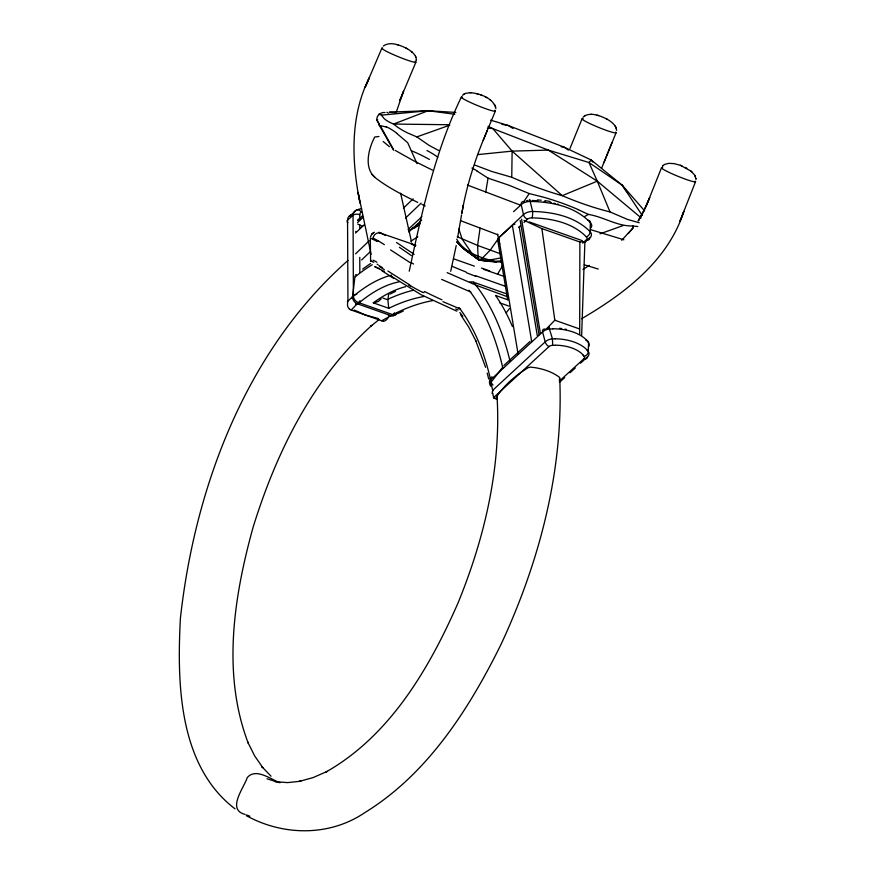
<?xml version="1.0" encoding="UTF-8"?>
<svg xmlns="http://www.w3.org/2000/svg" width="875" height="875" viewBox="0 0 875 875"><rect width="100%" height="100%" fill="white"/><g stroke="black" fill="none" stroke-linecap="round" stroke-linejoin="round"><path stroke-width="1.31" d="M361.714 212.133L361.287 212.275A4.189 2.964 52.7 0 0 359.767 214.747A4.594 2.494 4.9 0 0 353.052 215.327L353.391 295.805A6.005 4.758 51 0 0 358.455 302.542L392.82 314.694A6.005 4.167 63.2 0 0 397.425 312.867M359.756 219.756L359.756 214.747M359.756 228.539L359.756 224.777M579.698 334.217L579.873 241.992L541.877 228.583L523.961 220.325M639.231 222.731L627.572 219.45L610.006 211.925A286.508 146.103 42.2 0 1 562.264 195.694A286.705 159.042 36.9 0 1 511.755 177.253L512.127 151.123L492.8 128.581L488.053 126.328M589.87 237.442L585.069 242.342M581.645 335.475L584.905 241.566L579.873 241.992M492.122 393.466L492.461 391.103M416.38 60.386C416.664 54.797 411.163 51.089 406.93 48.541M416.358 60.539L416.423 59.73M498.378 239.717L498.827 237.727L523.48 214.616A9.155 5.25 -8.4 0 1 532.612 211.455C553.077 211.947 575.181 216.53 590.056 231.612A9.166 5.83 -1.2 0 1 589.848 238A4.594 2.986 48 0 1 586.316 239.881L582.717 243.141M355.02 275.898L352.592 296.898A6.125 2.1 7.9 0 0 352.089 298.353M388.664 294.055L387.953 299.228A266.842 145.852 -68.3 0 1 413.262 290.27M480.069 228.167L477.608 245.448L478.045 255.959L479.172 260.127L502.053 262.205M371.383 261.341L370.595 260.881L370.322 238.044L377.07 241.358M485.636 192.566L488.053 178.15L476.788 170.898M457.614 237.628L461.53 214.922M275.002 781.637L287.602 782.611L300.836 781.189L299.359 781.397L313.13 777.569L327.261 771.378L326.178 771.903C390.272 735.438 429.363 668.27 458.172 602.645C484.761 537.491 501.309 466.889 497.033 396.189C504.722 384.65 516.48 374.664 528.456 367.544A6.923 4.058 -3.9 0 1 530.523 367.128C540.531 368.025 551.523 371.186 559.475 377.333A6.913 4.047 -3.9 0 1 559.748 378.569L559.278 380.122M462.962 207.211L461.77 213.577L463.302 205.439L462.962 207.211C468.027 180.731 476.678 155.105 487.32 130.375L483.23 140.438M456.236 245.525L450.702 271.283M347.736 301.984L347.495 304.412A6.573 6.092 -4.6 0 0 349.453 309.05M396.298 112.044L403.539 91.273L399.733 100.669L415.898 62.147M409.227 271.195C422.034 211.881 434.711 152.152 461.333 97.125M370.486 236.83L371.744 234.194L374.412 232.225M377.792 122.183C374.533 117.556 379.87 111.748 385.033 112.547M661.533 167.738L646.067 206.347L638.181 220.916L642.359 214.014M582.061 118.825L569.964 148.531M601.617 168.197L616.087 132.759M604.078 162.17L611.931 142.789M695.548 181.716L679.798 221.648L683.856 211.367C668.084 260.695 624.531 293.683 581.558 318.73M487.2 130.681L495.37 111.048M381.872 48.169L365.159 87.391L369.239 77.853C349.781 116.55 351.619 161.733 360.008 203.109L358.094 192.391L371.077 254.363M645.903 206.675L649.709 197.575L642.589 213.62L638.498 220.467M381.139 298.867L378.35 301.438L374.128 302.761A11.287 9.822 -27 0 1 373.286 302.827L375.988 300.913A260.761 107.188 -72.7 0 1 405.716 286.661M497.634 274.083L502.436 265.945M378.864 114.166L381.5 115.139L428.148 110.731L455.864 112.427M523.972 201.338L529.222 193.55L541.341 196.645M498.028 239.083L490.208 250.152L482.748 257.72L479.172 260.127L464.22 249.364L456.564 241.861M506.155 312.867L509.502 308.58M503.869 367.577L502.666 367.369L491.083 382.178A6.136 3.522 -12.1 0 0 491.356 386.477M387.964 318.073L387.614 318.5A6.573 4.987 -60 0 1 383.425 321.344M628.403 233.439L633.314 227.588L621.731 240.286M662.43 166.152L664.759 164.336L668.948 163.341L674.056 163.625L680.4 165.287L691.053 171.161L694.63 175.022L696.062 179.287L695.997 178.467M349.486 309.094L349.431 309.061A5.972 4.211 52.5 0 0 351.214 310.012L358.455 302.564A4.78 2.297 -71.5 0 0 360.019 300.683M582.969 117.206C589.488 111.42 599.484 115.533 606.309 118.748M462.459 95.288L465.402 93.373L470.214 92.684M662.616 165.933L663.163 165.364M546.317 328.967L554.837 320.228L541.877 228.583M383.316 46.025C390.119 41.18 399.394 44.931 406.12 48.103M377.77 119.842L377.234 120.367L376.709 119.7M355.545 233.045L364.328 224.656M355.545 253.848L369.206 240.8M403.375 208.162L413.131 198.844M361.627 259.963L370.409 251.573M405.552 218.017L421.17 203.098M362.48 215.786L357.536 220.489L360.522 218.05M357.536 222.589L363.475 216.945M373.034 232.991L371.744 234.194M490.405 384.048A6.005 3.511 -13.2 0 1 490.339 380.133L542.544 332.008A4.594 2.778 51.1 0 1 545.552 329.263M493.456 397.753L548.997 346.587A4.189 2.45 -3.9 0 1 552.409 345.341L555.286 345.33M408.067 229.534L421.881 216.694M513.538 211.684L522.452 203.612A9.242 5.305 -8.5 0 1 528.259 201.578A8.695 4.977 -8.5 0 1 530.184 201.447C551.917 201.808 575.859 206.555 591.008 223.388A9.209 5.873 -1.3 0 1 591.062 227.85M518.634 227.358L520.384 225.728M503.891 365.455L530.075 341.392M408.811 231.963L421.695 220.15M532.098 217.864A4.605 2.702 -3.9 0 0 527.483 219.209L523.928 222.469M498.389 241.434A6.158 3.609 -3.9 0 1 498.75 237.759L512.378 225.345A4.616 2.702 -3.9 0 1 514.948 224.153M587.573 356.814A4.605 3.183 42.2 0 1 583.789 358.848L559.366 381.106M569.997 372.783L575.269 367.992M580.53 363.191L587.541 356.803A8.148 5.294 -1.7 0 0 588.306 351.477L588.547 342.792L587.169 341.086M564.714 377.573L559.431 382.364M353.052 215.327L347.55 220.139L347.944 301.208L353.391 295.805A4.528 2.505 -1.9 0 1 356.792 294.328M347.998 260.455C246.498 350.164 194.928 486.248 180.392 618.417C177.045 682.752 178.292 765.647 235.036 808.839M378.842 319.758L370.65 326.364L371.798 325.402C312.637 378.481 276.281 452.32 253.094 527.275C233.855 596.728 221.845 673.761 248.161 742.995L247.625 741.902L254.614 755.814L262.806 767.681L261.767 766.577L271.053 776.234M362.655 269.062L370.552 263.528M413.689 228.539L419.344 224.864M582.947 269.478L589.334 265.344M408.614 231.011L420.098 223.672M410.911 241.172L417.802 236.775M415.647 225.772L419.092 223.628M412.114 228.55L419.048 224.262M351.214 310.034L381.664 320.775L392.82 314.694M584.828 216.409L588.394 214.419C603.783 216.858 617.389 226.516 633.052 225.947M584.598 115.795L585.32 115.402M463.892 94.095L464.614 93.691M390.064 294.066L395.522 291.353M373.286 302.837L388.795 308.306L392.273 306.655A260.761 142.92 -68.3 0 1 423.992 296.483M398.431 313.338L403.288 311.03M641.08 217.82L597.286 181.169L562.253 195.661L512.127 151.123L477.477 154.634M454.814 114.242L428.148 110.731L393.597 124.053A120.323 28.492 -4.3 0 1 383.742 118.158L381.5 115.139M599.955 233.866L622.792 225.684M449.564 124.742L393.597 124.053A120.323 43.717 -0.7 0 0 408.166 133.197L416.828 136.905L449.673 125.213M355.688 274.717L356.3 274.63M358.739 209.475L356.409 210.142L351.148 214.9A8.148 6.223 50.9 0 0 347.594 220.15A4.605 2.57 5.1 0 0 347.856 222.698M351.28 214.867L351.148 214.9A4.648 3.205 70.8 0 0 350.109 216.552M351.531 214.802L352.166 214.648M481.622 259.656L479.172 260.127L463.695 248.62L457.166 242.058M500.73 257.939L489.442 260.072L479.172 260.127L463.695 248.62M370.595 260.848L373.702 262.27M501.386 260.914L493.358 261.352L479.172 260.127L468.891 251.125M483.197 259.919L479.172 260.127L472.041 253.542L462.142 239.116L458.85 228.966M383.447 321.059L383.392 321.059A5.972 4.233 53.1 0 1 381.664 320.797M389.528 112.131L428.148 110.731M542.587 332.019A8.192 4.769 -10.2 0 1 549.413 328.967L552.727 328.923M512.127 151.123L548.264 150.084L588.962 162.509L622.191 185.194L644.634 210.886M378.569 318.587L365.827 315.142M555.275 338.866L552.442 338.844A8.148 4.725 -10 0 0 545.267 341.873A4.605 2.789 52.6 0 0 548.997 346.566M470.925 92.695C480.528 93.822 493.544 98.088 495.884 108.675M469.853 92.673L471.297 92.706M590.92 114.384L592.003 114.417M378.733 124.053L379.422 125.409L386.323 127.017M389.572 112.328L396.32 112.591M532.087 200.484L537.72 200.791M378.952 136.5L374.741 137.003C368.43 148.892 363.223 168.93 376.228 178.445C388.938 188.169 403.397 195.289 417.681 202.387M537.414 199.894L541.231 200.222M561.203 146.836L563.905 147.077L591.227 160.016L622.191 185.194L626.795 191.702M487.397 128.089L492.8 128.581L548.264 150.084L597.286 181.169L610.006 211.925M559.497 328.278L561.717 328.552M544.163 201.447L545.409 201.622M545.005 200.659L550.08 201.447M501.845 124.283L508.441 125.562L563.905 147.077L568.345 150.084M550.309 202.431L551.513 202.661M564.987 329.109L566.398 329.416M553.886 203.175L555.056 203.459M623.864 239.772L590.57 229.644M398.377 44.964L396.812 44.548M598.566 115.598L596.991 115.183M477.859 93.898L476.284 93.483M511.766 177.264L491.717 171.456L474.983 165.123M557.364 204.05L558.502 204.367M598.227 269.041L584.325 264.786M490.634 120.138L508.441 125.562L513.023 128.527M415.92 245.306L378.602 232.455M266.995 778.772L276.686 781.845M505.739 286.431L475.169 275.57M488.053 178.15L509.119 185.281L529.222 193.55M483.58 269.336L504.58 276.587M508.298 297.052L476.372 285.327L447.125 272.639M508.955 306.086L499.8 302.881M412.038 243.895L411.163 243.742M474.37 266.131L453.731 258.88M500.522 253.794L477.608 245.448L457.231 236.72M529.178 221.9L582.378 240.68M469.613 282.122A6.223 4.922 -25.9 0 1 473.484 282.177L506.833 293.956M508.2 299.928L495.556 295.466A295.028 159.108 -73.8 0 1 512.455 326.605M554.837 320.228L579.163 328.814M382.9 298.058L387.898 299.819L388.675 307.934A11.287 1.87 89.4 0 0 388.795 308.328M496.923 399.252L495.02 398.584A5.972 3.478 -3.7 0 1 493.511 397.764M379.094 232.28L385.044 235.255M365.225 314.934L354.266 310.034M249.856 816.211L246.192 814.877M520.57 205.188L467.403 185.041M497.788 234.741L460.873 220.806M480.627 94.806L481.819 95.266M681.942 165.878L680.4 165.287M466.08 272.07L452.134 266.339M470.827 292.053L441.613 279.387M460.578 309.137L442.958 301.667M244.956 814.406C226.559 809.484 243.753 788.255 247.22 777.678C255.522 767.528 270.528 779.089 279.912 782.775M456.794 311.172L420.973 294.656L390.523 275.745M383.458 270.944L384.453 271.37M382.495 270.528L374.773 266.623L379.214 268.658M578.211 209.65L588.394 214.419M246.345 815.653C283.084 835.92 329.438 836.653 364.777 812.645C427.667 774.003 469.055 709.078 501.102 644.252C539.536 561.509 563.587 470.291 559.748 378.569M421.936 204.4L425.184 205.898M357.777 224.109L362.655 226.395M432.48 170.111L414.028 160.989L395.106 150.336M423.084 292.228L423.959 292.666M607.108 119.186C611.264 121.669 616.241 125.081 616.602 130.375M486.708 97.65L485.297 96.873M685.431 167.486L686.831 168.252M405.814 47.939L407.225 48.705M606.003 118.573L607.414 119.35M377.136 264.195L377.934 264.666M409.872 285.02L387.898 271.009M415.341 246.258L411.502 243.95M386.87 112.219L388.336 113.116M409.992 262.566L390.545 249.911M414.127 254.297L396.55 242.539M389.441 146.694L383.173 141.498M416.828 136.905L429.133 145.392L437.216 149.723A51.625 25.134 7.9 0 0 438.933 150.489M490.7 100.363L489.77 99.652M396.922 133.514L407.706 142.723L416.992 163.614M691.906 171.894L691.053 171.161M412.3 52.347L411.447 51.603M586.316 239.881A4.616 2.702 -3.9 0 0 586.392 236.928C572.403 222.567 551.436 218.312 532.098 217.853A4.594 0.777 -86.8 0 0 532.612 211.455L530.184 201.447A4.583 0.711 -87.5 0 0 529.386 199.927M372.083 174.409L374.817 177.231M586.983 350.055L588.273 351.488A4.648 3.544 -35.7 0 1 584.15 356.387A4.167 2.439 -3.9 0 1 583.778 358.87M583.002 355.119L584.161 356.442M456.695 239.127C465.15 253.838 481.797 257.644 496.748 262.238L479.172 260.127L477.411 258.048M592.714 162.039L591.227 160.016L588.962 162.509L597.286 181.169M460.578 314.617L468.814 327.228L476.087 341.359M622.191 185.194L642.163 215.261M615.191 126.109L615.661 126.93M494.484 104.409L494.955 105.219M497.47 397.709L497.295 397.425A6.923 4.058 -3.9 0 1 497.033 396.189M379.422 125.409L393.542 150.238M377.891 121.559L379.225 123.933M380.548 126.306L393.181 148.881M695.111 175.831L695.494 176.652M415.494 56.273L415.877 57.094M475.716 340.572L485.592 367.303M616.383 128.745L616.12 127.925M495.677 107.034L495.414 106.214M549.413 328.902L552.442 338.844L552.683 345.33M542.544 332.008L545.223 341.863L492.68 390.337L490.328 380.133M487.211 373.078L488.709 378.984M400.619 193.222L411.556 242.113M494.758 397.25L494.988 398.431M519.236 227.03L537.261 335.519M512.378 225.345L531.738 341.873M498.761 237.77L518.12 354.288M497.722 239.991L507.642 299.6M521.577 219.22L540.411 333.441M520.198 220.478L539.044 334.698M549.27 327.195L549.369 328.289M359.833 272.355L359.778 257.37M585.78 340.134A4.67 3.587 -31.7 0 1 588.591 342.781A8.192 5.337 -1.8 0 1 588.405 347.003M552.748 328.781A42.153 24.686 -3.9 0 1 587.398 341.009M555.286 338.778A41.377 24.227 -3.9 0 1 587.114 350.011M555.308 345.188A35.022 20.508 -3.9 0 1 583.22 355.042M490.35 380.133A4.528 3.084 50.1 0 1 492.198 376.884M493.806 397.327A6.573 4.408 -82.5 0 1 492.931 393.389M492.811 391.147A8.969 7.405 -59 0 1 493.019 390.414M546.897 328.606A4.189 2.45 -3.9 0 1 548.286 328.169M586.403 236.917A4.594 3.248 -47.8 0 0 590.045 231.612L590.417 222.655A4.583 3.27 -46.4 0 0 587.595 220.183M524.53 201.698A4.594 3.019 47.7 0 0 521.205 204.608L523.48 214.616A4.594 3.008 47.4 0 0 527.483 219.209M498.389 238.088A64.586 39.255 -72.2 0 1 497.667 234.172M499.669 243.994A6.956 4.856 -81.1 0 1 499.155 239.761M526.389 200.812A4.539 2.658 -3.9 0 1 527.942 200.463M458.981 307.53A268.122 147.809 -74.5 0 1 491.083 382.178A6.125 3.073 38 0 0 493.019 385M469.087 290.248A289.417 159.545 -74.5 0 1 502.655 367.38M473.462 282.231A295.323 162.389 -74.4 0 1 510.114 361.517M459.845 312.517A261.745 144.703 -74.6 0 1 462.788 316.334M415.155 61.228A18.386 1.663 22.3 0 1 398.77 56.908A18.386 1.663 22.3 0 1 382.692 48.027M494.78 110.294A18.386 1.663 22.3 0 1 477.455 105.525A18.386 1.663 22.3 0 1 462.492 96.994M411.053 286.519A17.861 12.655 22.4 0 1 408.472 284.681M695.22 181.147A18.386 1.663 22.3 0 1 677.184 175.973A18.386 1.663 22.3 0 1 662.627 167.628M615.606 132.081A18.386 1.663 22.3 0 1 597.964 127.137A18.386 1.663 22.3 0 1 583.209 118.694M379.914 266.908A82.25 3.423 35.3 0 1 384.322 269.642M378.831 265.42A88.966 5.37 37.8 0 1 382.495 267.706M373.013 260.225A83.683 4.67 37.4 0 1 376.906 262.205M422.887 292.523A49.219 8.991 26.6 0 1 409.128 285.02M441.973 299.819A81.812 14.678 26.8 0 1 424.462 291.495M382.069 270.922A76.595 3.97 36.8 0 1 393.805 278.491M458.161 309.98A195.475 54.873 28.8 0 1 455.711 308.984M376.655 240.756A53.058 1.455 20.1 0 1 378.864 241.456M372.958 239.116A6.125 5.906 -64.2 0 1 381.03 233.1M399.416 247.308A93.056 4.659 37.2 0 1 411.359 255.609M373.111 238.164A94.489 5.884 38 0 1 384.366 244.661M413.58 264.042A52.708 8.662 27.3 0 1 411.359 262.708M489.748 270.933A154.744 3.609 18.6 0 1 481.447 268.067M411.545 243.983A39.419 0.58 26.9 0 1 412.059 244.202M475.825 276.347A154.995 32.375 26.2 0 1 466.627 272.814M391.519 275.133A268.122 106.597 -73 0 0 352.592 296.898A6.136 4.802 49.9 0 0 357.766 303.942L390.939 315.645A6.136 4.211 61.9 0 0 395.248 314.464M355.392 276.697A289.417 115.073 -73 0 1 372.214 264.742M399.098 281.859A261.745 103.534 -73.1 0 0 357.755 303.964A6.125 2.953 -70.6 0 1 355.469 304.052M388.38 315.481A6.125 2.953 -70.6 0 0 390.939 315.645A261.745 147.077 -67.8 0 1 432.731 300.617M358.641 209.256A42.153 29.805 52.7 0 1 361.637 208.731M361.255 212.286A4.67 3.237 68.8 0 0 356.377 210.098A8.192 6.278 51.1 0 0 353.106 215.338M394.439 312.812A4.78 2.297 -69.8 0 1 392.82 314.617M347.441 301.941A8.969 8.17 -57.5 0 1 347.637 301.142M355.698 231.591A4.616 3.27 52.7 0 1 356.048 231.405M411.381 150.752A123.222 49.153 44.8 0 1 429.428 159.469M426.934 150.533A50.466 21.033 46.6 0 1 437.784 157.194M471.931 168.055A70.284 41.759 23.3 0 1 476.875 170.811M632.789 226.089A69.716 18.889 -13.8 0 1 637.777 226.548M379.597 125.573A126.788 1.75 60.5 0 1 378.514 123.43M386.192 126.777A104.672 24.183 56.6 0 1 396.758 133.164M541.384 196.591A227.281 128.581 -2.7 0 1 578.266 209.606"/></g></svg>
